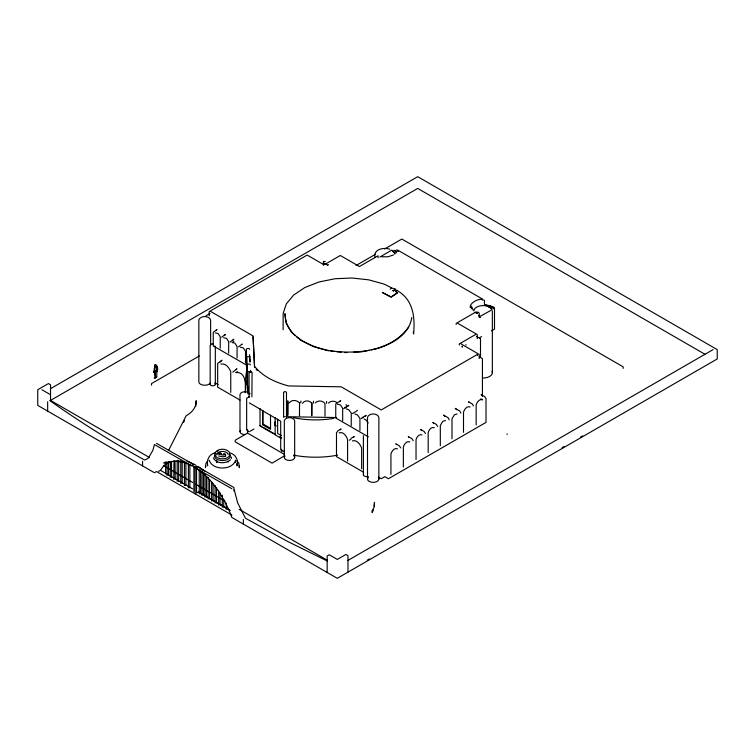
<?xml version="1.0" encoding="UTF-8"?>
<svg xmlns="http://www.w3.org/2000/svg" width="755" height="755" viewBox="0 0 755 755"><rect width="100%" height="100%" fill="white"/><g stroke="black" fill="none" stroke-linecap="round" stroke-linejoin="round"><path stroke-width="1.13" d="M156.983 368.487C155.936 373.555 152.718 369.856 155.068 366.288M247.48 372.838L247.546 371.592L250.754 371.696M246.338 350.122C245.356 348.083 249.962 347.998 249.594 349.357M247.111 365.647C246.177 363.646 250.726 363.608 250.377 364.92M246.725 357.889L246.8 356.7L250.047 356.643M153.897 371.318C153.935 374.272 156.162 366.005 154.473 365.873C155.436 361.654 159.107 368.591 157.134 371.337M155.247 366.779L156.191 365.713M299.556 413.919L299.461 415.797L299.556 402.453M300.839 402.906L300.934 401.037M313.438 403.123L313.523 401.245M326.528 403.34L326.622 401.462M155.898 377.651L156.662 377.009L154.256 377.915L155.294 377.113L154.501 371.054M328.538 264.646L327.623 265.382M374.282 506.029L374.508 502.311L373.933 507.709L372.083 510.909L372.083 512.475L373.47 510.069M195.724 406.303L196.158 400.678C196.536 407.256 191.779 412.853 186.192 415.703L168.827 449.933M154.02 371.554L153.992 372.158M216.827 461.739L216.723 462.598L216.723 460.456M231.304 458.464L231.464 457.096M156.955 371.715L157.172 371.007M155.36 376.566L156.2 376.566L155.332 376.707L154.822 371.658M156.87 371.073L156.729 376.99L154.615 377.802M154.407 365.307C155.058 365.278 155.86 364.901 156.04 365.713M393.572 291.043L395.535 289.552M156.946 371.215L156.294 371.337L156.766 370.356M157.059 371.026L156.814 371.658M154.473 369.554L153.85 372.243M205.785 466.014L205.398 467.713L205.983 463.343L207.682 460.975M470.799 305.907L470.365 307.814C468.761 302.425 481.652 296.96 483.068 300.452M153.727 371.252L153.652 371.866M275.49 421.705L274.66 422.177L274.66 425.027L276.311 425.98M247.178 371.035L246.224 373.159L245.347 380.813L245.347 392.364M183.559 422.46L184.616 420.384M156.625 366.383L156.908 368.704M238.457 346.856L242.185 344.063L241.628 344.563M221.687 337.174L225.424 334.389L224.462 335.569M230.067 342.006L233.805 339.221L232.842 340.411M214.609 453.727C216.93 448.196 225.736 447.866 229.35 452.16M216.015 330.699L216.987 329.52L213.24 332.294L213.24 345.894L246.394 365.043L247.819 393.704L249.98 393.666M339.712 401.679L340.656 400.584L335.748 403.972L335.748 418.006L368.355 436.834M156.681 366.496L156.691 368.166L157.625 367.808M302.51 403.264C304.416 399.999 309.937 400.15 311.768 403.425L311.768 415.769L311.862 402.67M232.757 372.177L236.947 368.836L235.975 369.62M365.156 416.373L366.137 415.297L362.173 417.581M155.473 377.774L156.464 377.056M289.08 403.01C291.194 399.697 296.536 399.65 299.027 402.547M158.673 471.346L160.466 470.318L163.382 466.212A58.531 33.796 60 0 1 168.535 462.362M323.442 261.438L325.311 261.438M347.762 406.322L348.81 405.284L344.846 407.577M220.158 362.023L222.008 360.192L217.657 363.466L217.657 387.164L239.977 400.046M149.245 456.511L152.859 450.357L154.426 444.563L191.666 465.797L193.752 464.589L156.512 443.355M408.663 327.142C390.797 351.613 356.294 354.746 328.5 350.49C309.71 346.602 285.041 336.088 284.965 313.608L286.192 323.489L291.666 332.521L295.063 335.399M156.313 365.939L155.719 366.741L155.483 366.298M340.279 429.812L341.109 428.963L337.872 430.831L336.485 432.841L336.485 456.615L363.655 472.3M315.373 402.887C317.864 400.103 323.008 400.433 324.99 403.632L324.99 416.09M328.472 403.104C330.596 400.745 334.541 400.631 336.985 402.566M156.002 377.085L155.162 377.491L155.681 377.5M156.7 377.255L155.077 377.915M230.539 459.757C226.019 463.947 215.958 464.08 213.372 457.766M353.255 437.268L354.237 436.513L351 438.372M462.456 347.083L462.069 346.224L462.041 346.885M170.46 461.683L170.252 477.377M173.99 460.927L173.782 479.416M506.813 434.182L507.417 434.031M249.546 396.611L249.084 397.215L249.084 372.423L250.613 371.583L252.066 372.47L251.887 396.828M356.841 410.682L357.455 410.267M397.621 292.534L391.128 296.885L382.304 292.496L391.128 297.196L397.177 293.138M50.481 388.702L417.713 176.679L717.25 349.622L717.25 358.946L337.287 578.321L231.851 517.449C222.244 490.939 196.696 452.887 163.797 463.06L165.883 461.852M231.898 515.061L156.512 471.535L154.426 472.743L37.75 405.378L37.75 389.74L48.443 383.568L50.528 384.776L50.528 400.414L417.713 188.42L704.925 354.246M205.973 315.769L210.013 313.438M199.358 355.964L151.529 383.578L151.529 385.144M356.058 265.496L375.395 254.331M384.55 249.046L401.849 239.052L623.168 366.836L623.168 368.402M378.047 255.775L359.427 266.534L340.307 255.492L324.093 264.854L307.143 255.067L209.21 311.607L209.21 315.769M379.841 257.04L391.788 250.132L394.346 252.689A9.862 5.691 0 0 1 394.676 254.161M233.88 341.449L232.03 342.515L234.88 343.148L237.07 346.441L237.07 358.059M237.447 371.639L235.777 372.602C245.941 370.969 246.64 386.551 245.196 392.732M391.562 287.806L390.269 289.184M249.301 396.734L246.649 398.262L246.649 430.161L249.329 431.709M250.226 431.19L253.963 429.038M284.276 454.302L247.546 433.096L235.192 440.231L235.192 441.845L272.083 463.145L284.276 455.916M233.946 490.958L233.946 487.503L196.517 466.165L194.431 467.373L231.851 488.712M479.198 317.128L480.152 317.355L479.198 317.128L479.198 312.966M343.789 408.615L346.772 406.898M475.527 334.559L459.314 343.921L459.314 344.978M479.567 337.768L481.558 336.617M491.514 330.869L494.506 329.142L494.506 308.285M284.276 450.858L283.38 451.367L280.7 449.829L280.7 421.214L262.334 410.607M352.387 413.58L356.36 411.286M361.192 418.657L363.174 417.515M349.282 440.231L350.896 439.297M347.932 560.427L713.069 349.622M367.308 560.135L369.346 558.955M562.116 447.658L564.155 446.488M580.482 437.06L582.52 435.89M395.705 291.251L397.073 290.543C413.344 299.546 415.175 317.308 413.58 334.012L413.306 331.832M216.44 451.603L218.006 450.81M339.146 432.879C343.251 431.228 346.63 436.211 347.583 439.655L347.583 461.06M393.43 254.964L387.966 256.785L381.671 256.785M214.26 346.488L214.571 346.347A2.576 1.491 0 0 0 214.986 346.035M215.071 452.858C209.097 454.208 206.332 460.154 207.719 465.882M284.352 416.562L283.597 417.279L283.597 392.289L285.079 391.477L286.485 392.336L286.485 417.326L285.805 416.59M240.335 347.225L243.261 347.857L245.526 351.283L245.526 363.07M223.669 337.721L226.481 338.334L228.652 341.581L228.652 353.161M378.01 348.319C392.76 343.619 409.087 334.427 411.749 317.732L411.749 318.072M215.269 332.908L218.072 333.531L220.224 336.739L220.224 348.244M337.485 404.246L340.401 404.906L342.676 408.295L342.676 420.724M352.415 440.873C356.804 439.514 360.305 444.355 361.636 447.97L361.636 468.808M166.742 463.4L172.923 461.38L179.898 461.267L186.343 462.815M220.875 364.127C225.556 362.806 229.246 367.845 230.756 371.668L230.756 392.411M225.575 456.256L222.782 456.803L218.648 455.992M394.516 288.542L395.12 288.712M369.138 350.311L361.315 351.896L353.595 352.226M371.375 349.858L376.962 348.734M333.823 418.364C320.554 420.592 306.823 420.393 293.638 417.704M344.78 352.604L346.989 352.51M346.168 408.832L348.763 409.767L351 412.683M354.869 413.985L357.455 414.92L359.927 418.355L359.927 430.501M336.56 417.534L287.702 416.722L287.797 400.82L287.797 414.854M484.465 304.369L491.288 306.219L494.28 309.201L493.742 306.86L491.26 308.285L484.465 304.369L484.465 300.197M476.178 312.891L477.434 312.985M213.42 343.855L211.457 344.006L210.173 345.29L210.173 384.323M330.822 351.084L334.314 351.462M336.645 351.717L341.298 352.226M457.049 413.966L454.35 414.816L452 418.789L452 438.825M445.488 420.535L442.713 421.394L440.316 425.499L440.316 445.714M364.099 418.968L366.515 420.375L368.147 423.064M389.75 249.235C383.804 246.998 372.923 249.282 374.961 257.653M477.972 312.674L476.66 312.211M217.062 453.68L218.733 454.085L218.733 453.179M223.121 455.133L221.224 454.68L221.224 453.783M328.5 350.83L313.561 346.668L301 340.43L296.762 336.834M155.388 374.754L154.879 371.771M475.15 312.428L477.037 313.212L478.519 312.353L475.659 312.136L456.171 323.385L456.171 324.442M229.765 452.858C235.739 454.208 238.505 460.154 237.117 465.882L236.617 463.693M248.442 392.619C245.837 391.241 241.024 391.232 239.986 394.544L239.986 431.681M327.255 561.003L287.391 541.316L245.441 518.213L237.712 502.981L234.267 490.004M470.129 406.973C466.939 405.614 464.25 409.531 463.504 412.221L463.504 432.36M409.776 441.901C406.7 440.58 404.085 444.365 403.359 446.969L403.359 466.958M397.073 290.543L384.153 284.116L368.789 279.85L352.028 278.01L335.022 278.746L318.921 282.002L304.831 287.542L293.704 295.007L286.305 303.878L283.125 313.551L283.125 329.765M393.6 290.845L392.44 290.562M421.988 434.918C419.129 433.625 416.666 437.211 416.033 439.646L416.033 459.502M434.295 427.717C431.35 426.377 428.812 430.086 428.179 432.596L428.179 452.632M397.441 448.819C394.289 447.394 391.59 451.377 390.93 454.057L390.93 474.395M195.687 465.071L189.212 462.041A58.531 33.796 60 0 0 187.023 461.333M196.536 467.789L196.536 493.034L198.471 491.911L229.445 509.804M398.338 250.471C398.366 253.359 397.913 249.084 398.338 250.471L483.049 299.376M394.412 250.5L395.856 251.33M489.665 305.492L492.534 307.153M492.883 307.351L494.006 308.002M395.913 253.236L392.789 251.434L394.837 250.254L396.583 252.34M457.898 323.385L477.254 334.559L477.254 338.721M476.424 336.371L480.501 338.721L480.501 357.37M323.801 262.9L327.425 264.986M461.041 343.921L479.189 354.397L479.189 358.559M479.406 356.813L482.426 358.559L482.426 396.545M480.841 398.782L482.634 399.82C479.519 398.48 476.877 402.311 476.15 404.935L476.15 424.971M210.938 311.607L253.048 335.918L254.558 366.279C262.929 376.858 275.868 382.596 288.627 385.947L341.213 386.815L381.256 409.937L477.453 354.397L477.453 355.454M215.09 382.794L218.129 384.55M378.387 477.075L381.256 478.727L384.842 476.66L388.429 478.736L486.012 422.394L486.012 398.612L484.672 396.583L481.086 394.516L481.888 395.375M249.329 402.896L262.334 410.409M270.507 428.293L262.872 423.895L262.872 410.758M281.37 435.578L277.642 433.427L277.642 419.176M261.985 426.66L260.031 425.527L260.031 408.474M263.939 427.792L275.669 434.559M279.633 436.852L281.615 437.994M259.692 425.726L273.688 433.814M280.898 438.174L275.15 434.861L275.15 417.553M41.931 389.74L49.745 394.252M50.528 400.414L149.254 457.407M163.476 465.627L192.733 482.52M195.762 484.266L225.018 501.15M239.222 509.351L327.604 560.38M198.329 491.996L230.303 510.455M160.466 470.318L192.667 488.9M198.471 466.684L204.935 471.129M196.517 466.165L198.452 467.496M200.377 468.817L203.274 470.809M175.018 460.927L175.226 479.416M171.489 461.683L171.696 477.377M395.705 291.581L397.177 292.827M256.087 369.214L257.436 370.639M469.327 402.623L468.525 401.764L472.111 403.831L473.451 405.869M409.059 437.419L408.266 436.56L411.852 438.627L413.183 440.665M421.365 430.322L420.592 429.444L424.178 431.52L425.461 433.578M433.578 423.272L432.813 422.394L436.399 424.461L437.664 426.528M396.554 444.648L395.78 443.77L399.367 445.837L400.641 447.904M456.869 409.833L455.208 408.38L459.748 411.003L460.89 413.117M445.214 416.562L443.581 415.09L448.102 417.723L449.234 419.856M473.149 310.088L471.601 306.757L471.601 308.842M237.155 460.975L238.854 463.343L239.429 467.713L239.042 466.014M249.207 393.223L249.678 393.912M346.026 404.595L346.432 405.397M227.821 461.333L228.114 462.173M247.574 373.215L247.772 391.449M247.215 366.005L247.432 384.55M246.441 350.801L246.668 368.865M209.248 460.21C212.334 470.629 232.502 470.629 235.588 460.21L235.588 462.39M246.828 358.436L247.064 377.056M246.366 380.794L247.97 388.287M281.596 449.31L281.719 451.358M253.048 336.975L254.558 367.336M250.16 359.389L250.254 361.956M250.641 370.309L250.669 372.168M492.354 310.918L492.354 372.687M465.929 344.61L465.929 345.111M396.913 249.65L396.913 251.736M378.859 479.076L378.859 417.317C377.528 412.834 368.836 412.834 367.506 417.317L367.506 479.076M378.113 256.7L378.151 257.776M363.391 435.711L363.391 474.744M351.245 413.287L351.245 425.631M347.98 572.139L347.98 555.671L345.894 554.463L337.287 559.427L329.246 554.793L327.16 555.991L327.16 572.469M323.414 261.579L323.414 265.109M294.676 457.483L294.676 420.714C293.459 416.618 285.532 416.618 284.324 420.714L284.324 457.483M270.507 415.165L270.554 429.331L262.674 424.782L262.749 410.673M249.905 357.087L249.905 361.777M249.575 354.605L249.575 359.135M247.546 429.652L247.546 433.096M243.355 519.421L243.355 524.083M226.273 503.141L226.273 509.54M225.622 454.519L225.622 455.737M223.744 499.584L223.744 507.247M222.3 495.204L222.3 507.247M220.035 492.845L220.035 505.123M218.648 490.608L218.648 505.123M216.506 487.834L216.506 503.075M215.326 346.441L215.326 384.323M215.062 485.493L215.062 503.075M213.089 484.078L213.089 501.094M211.636 481.813L211.636 501.094M210.636 344.856L210.636 320.384C209.777 315.42 200.66 315.382 198.848 319.752L198.848 381.511A5.917 3.416 0 0 0 203.435 385.163A5.917 3.416 0 0 0 210.286 383.011M209.56 479.585L209.56 499.055M208.106 477.292L208.106 499.055M206.426 476.83L206.426 497.252M204.982 474.565L204.982 497.252M203.491 473.272L203.491 495.554M202.047 472.101L202.047 495.554M200.622 471.328L200.622 493.921M199.235 470.195L199.235 493.921M195.139 466.514L195.139 493.836M193.893 466.109L193.893 491.684M189.864 464.872L189.864 487.862M188.41 463.721L188.41 487.862M185.89 463.655L185.89 485.569M184.437 461.352L184.437 485.569M182.172 461.786L182.172 483.445M180.785 460.644L180.785 483.445M178.652 460.352L178.652 481.388M177.198 460.352L177.198 481.388M168.573 461.909L168.573 475.575M167.119 463.051L167.119 475.575M165.638 463.919L165.638 473.876M142.572 461.239L142.572 465.901M47.65 401.773L47.65 411.098M337.627 455.161A70.309 40.591 0 0 1 293.44 455.133M293.978 455.982A5.172 2.992 0 0 1 289.495 460.465A5.172 2.992 0 0 1 285.012 455.982M244.818 434.578A4.917 2.841 0 0 1 240.694 430.274M378.661 478.236A5.672 3.275 0 0 1 372.441 482.332A5.672 3.275 0 0 1 368.27 477.443M492.043 371.309A9.22 5.323 0 0 1 483.134 378.01M478.519 315.533A9.22 5.323 0 0 0 480.746 316.062L492.071 309.692L491.118 308.257L487.749 306.313A9.22 5.323 0 0 0 473.913 310.918M214.986 383.578A2.576 1.491 0 0 1 213.089 385.805A2.576 1.491 0 0 1 210.258 383.946M368.289 476.632A3.709 2.142 0 0 1 363.457 474.187M49.745 400.565A988.559 570.752 60 0 0 144.658 460.031A48.405 27.944 60 0 0 148.933 457.615M229.35 453.283A7.323 4.228 0 0 1 222.885 458.851A7.323 4.228 0 0 1 215.241 453.802M216.723 454.944A5.7 3.294 0 0 1 216.827 454.085L217.308 453.274A5.7 3.294 0 0 1 223.537 451.509A5.7 3.294 0 0 1 228.114 454.529M229.964 454.482A7.965 4.596 0 0 1 222.923 460.541A7.965 4.596 0 0 1 214.609 455.048M223.81 454.67A0.963 0.557 0 0 0 225.33 454.274A0.963 0.557 0 0 0 223.98 453.708A0.963 0.557 0 0 0 223.81 454.67M219.45 453.991A1.029 0.595 0 0 0 221.007 453.491A1.029 0.595 0 0 0 219.469 452.962A1.029 0.595 0 0 0 219.45 453.991"/></g></svg>
